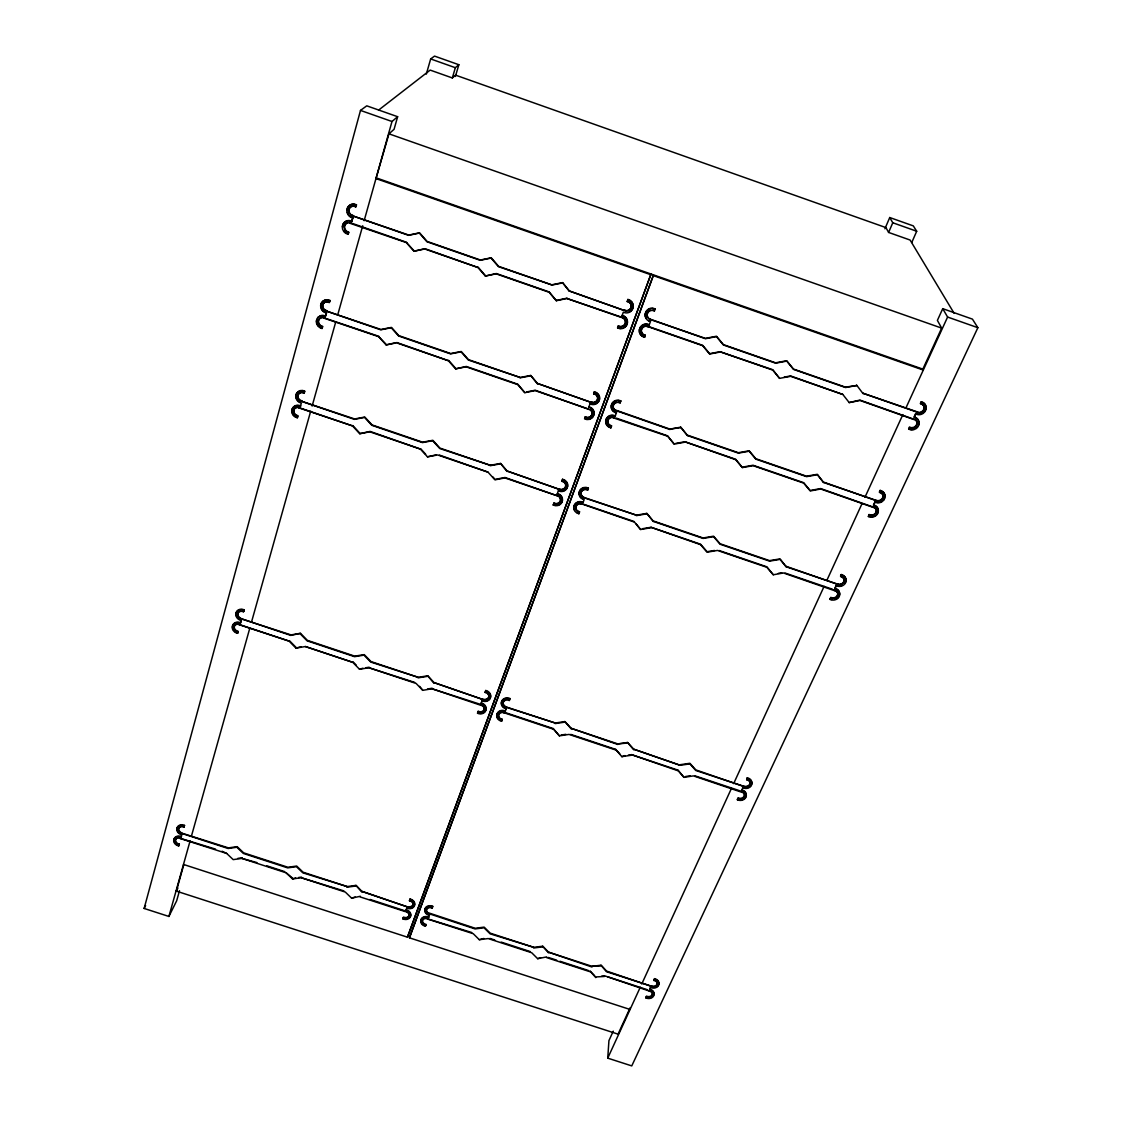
<?xml version="1.0" encoding="UTF-8"?>
<svg xmlns="http://www.w3.org/2000/svg" width="1122" height="1122" viewBox="0 0 1122 1122"><rect width="100%" height="100%" fill="white"/><g stroke="black" fill="none" stroke-linecap="round" stroke-linejoin="round"><path stroke-width="1.5" d="M875.805 500.524L878.302 500.678A4.811 4.334 -15.4 0 0 879.396 492.011L880.139 490.384L879.536 492.46A4.825 4.334 -15.4 0 1 878.442 501.141L823.59 482.502L817.391 474.746L806.564 476.64L755.849 459.15L749.201 451.212L738.43 453.134L687.491 435.574L680.703 427.173L669.988 429.123L614.632 409.74A4.74 4.516 4.7 0 1 616.188 402.181M743.816 798.864A5.975 5.049 0.7 0 0 746.158 793.815L745.597 792.455A5.975 5.049 0.7 0 0 741.712 789.86L741.74 790.477A5.975 5.049 0.7 0 1 745.639 793.072L746.2 794.418A5.975 5.049 0.7 0 1 743.844 799.481A5.975 5.049 0.7 0 1 737.434 799.79L738.052 798.471A4.306 3.632 0.7 0 0 743.325 792.791L693.396 775.891L683.971 777.364L677.828 770.085L631.504 754.643L628.292 755.12M872.832 506.962L875.09 507.621A4.783 4.306 -14.3 0 1 869.003 514.493L868.4 516.555L869.129 514.956A4.797 4.306 -14.3 0 0 875.216 508.084L820.729 489.01L810.238 490.959L803.717 483.119L753.1 465.686L742.371 467.579L735.709 459.697L684.869 441.759L675.725 443.414M746.214 787.826A6.003 5.091 0.2 0 0 747.883 787.532L749.384 786.873A6.003 5.091 0.2 0 0 751.74 781.768A6.003 5.091 0.2 0 0 747.28 777.798L746.705 779.748A4.32 3.661 0.3 0 1 746.004 787.013L695.78 770.491L689.904 763.886L680.184 765.288L633.79 749.216L627.535 742.469L617.843 743.9L571.266 728.36L564.885 721.558L555.25 723.017L505.391 706.986M683.971 777.364L677.828 770.085M687.491 435.574L680.703 427.173M684.869 442.18L674.196 444.102L667.408 435.743L616.259 418.113M428.87 907.151A4.025 3.268 13.5 0 0 427.889 912.635L475.237 928.273L484.129 927.123L490.188 933.153L533.749 947.333L542.683 946.211L548.644 952.199L592.037 966.323L601.013 965.215L606.553 971.75L653.523 986.855A4.011 3.198 5.4 0 0 657.324 983.966A4.011 3.198 5.4 0 0 653.986 980.502L654.547 978.65A5.568 4.446 5.4 0 1 658.782 982.185A5.568 4.446 5.4 0 1 656.735 986.617L655.36 987.192M653.986 980.502L654.547 978.65M651.293 986.336L653.551 986.168A4.011 3.198 5.4 0 0 657.24 982.353M680.689 427.58L669.988 429.123M652.527 986.743L606.609 971.077L601.013 965.215M652.261 987.29A5.568 4.446 5.4 0 1 650.774 986.813L649.68 989.828A5.554 4.418 5.6 0 1 653.355 992.157L653.902 993.349A5.554 4.418 5.6 0 1 651.868 997.739A5.554 4.418 5.6 0 1 645.921 997.935L646.454 996.785A3.997 3.184 5.6 0 0 651.672 996.126A3.997 3.184 5.6 0 0 651.195 991.876L649.133 990.992L650.269 990.628M650.381 991.399L649.161 990.305M649.68 989.828L650.774 986.813M674.196 444.102L667.408 435.743M645.921 997.935L646.482 996.098A3.997 3.184 5.6 0 0 651.7 995.438A3.997 3.184 5.6 0 0 651.223 991.189M836.998 583.721L839.565 584.31A4.656 4.137 -9.4 0 0 840.546 576.063L841.248 574.52L840.659 576.554A4.67 4.151 -9.4 0 1 839.677 584.8L786.185 566.806L780.071 559.387L769.566 561.126L720.114 544.24L713.564 536.667L703.115 538.434L653.439 521.464L646.791 513.371L636.398 515.18L583.3 497.523M837.98 585.796A6.48 5.75 -9.4 0 1 836.297 585.235L834.894 588.293A6.437 5.708 -8.6 0 1 838.99 591.182L839.663 593.215A6.452 5.722 -8.6 0 1 836.984 598.98A6.452 5.722 -8.6 0 1 830.07 599.428L830.771 597.914A4.642 4.109 -8.6 0 0 836.619 591.406L783.465 572.977L773.282 574.773L766.873 567.297L717.505 550.439L707.084 552.192L700.535 544.661L650.97 527.27L642.345 528.743M680.184 765.288L633.79 749.216M653.439 521.464L646.791 513.371M677.814 770.688L631.504 754.643M630.073 1009.477L409.446 937.824L653.439 274.862L653.369 275.633L923.294 370.064L922.845 369.124L941.653 328.101L937.389 320.401L942.732 308.662L972.437 319.125L977.865 327.694L631.756 1065.9L607.745 1058.144L608.937 1040.613L613.243 1031.16M633.748 749.805L627.535 742.469M650.942 527.733L640.592 529.514L636.174 523.988M646.006 317.989L645.318 316.236A6.788 6.62 -7.9 0 1 655.094 308.859L655.066 309.195A6.788 6.62 -7.9 0 0 645.29 316.572L645.963 318.325A6.788 6.62 -7.9 0 0 650.451 321.565L649.147 325.085A6.76 6.564 -4.4 0 0 643.565 324.805L641.896 325.731A6.76 6.564 -4.4 0 0 644.589 337.329L645.262 335.24A4.853 4.726 -4.4 0 1 645.795 325.871M631.476 755.232L621.812 756.649L625.08 755.597M649.596 319.279L705.429 338.367L716.467 336.249L723.381 344.622L775.611 362.813L786.704 360.737L793.464 369.04L845.455 387.146L856.745 385.477L845.567 387.539L793.549 369.418L786.774 361.102L775.667 363.191L723.395 344.973L716.481 336.6L705.443 338.718L648.6 318.606A4.895 4.769 -7.9 0 1 654.407 310.962L654.435 310.64A4.881 4.769 -7.9 0 0 653.116 310.121M649.133 990.992L604.548 975.775L601.644 976.168M579.261 494.592A6.409 5.961 8.8 0 1 588.363 488.042L587.704 490.076A4.614 4.292 8.8 0 0 582.346 496.906L636.398 515.18M627.493 743.044L617.843 743.9M604.492 976.463L595.852 976.939M640.592 529.514L633.944 521.45L584.071 504.423M621.812 756.649L615.599 749.342L570.747 734.391M651.111 319.798L648.628 318.269A4.881 4.769 -7.9 0 1 650.297 310.289M784.25 377.104L790.575 375.94L842.566 394.383L790.645 376.319L779.58 378.366L772.806 370.106L720.633 351.943L709.623 354.033L702.709 345.702L646.987 326.306M649.147 325.085L649.175 324.735A6.746 6.564 -4.4 0 0 643.593 324.468L641.938 325.394A6.746 6.564 -4.4 0 0 644.617 336.979L644.589 337.329M600.957 965.902L592.037 966.323M595.796 977.613L589.976 971.021L594.674 975.747M645.262 335.24L645.234 335.59A4.867 4.726 -4.4 0 1 645.767 326.207L648.488 326.839M407.454 937.179L651.012 274.02L407.454 937.179L183.489 864.445M669.974 429.53L614.59 410.133A4.74 4.53 4.7 0 1 620.157 402.91L620.214 402.518A4.74 4.516 4.7 0 0 618.923 402.027M613.215 410.876A6.592 6.283 4.7 0 1 612.093 409.46L611.406 407.791A6.592 6.283 4.7 0 1 620.831 400.849L620.789 401.241A6.592 6.283 4.7 0 0 611.35 408.184L612.037 409.853A6.592 6.283 4.7 0 0 616.427 412.952L616.469 412.559A6.592 6.283 4.7 0 1 614.716 411.928M591.967 967.01L548.644 952.199M428.057 914.248A5.596 4.53 13.5 0 0 429.558 914.739L428.506 917.796A5.568 4.502 13.5 0 0 423.934 917.445L422.615 918.034A5.568 4.502 13.5 0 0 420.932 922.579A5.568 4.502 13.5 0 0 425.378 926.183L425.827 924.977A4.011 3.24 13.5 0 1 422.279 921.457A4.011 3.24 13.5 0 1 425.799 918.483L473.232 933.7L479.304 939.703L488.182 938.567L531.688 952.732L537.662 958.693L546.666 956.912M617.044 411.283L615.571 410.778M614.561 417.945L611.967 416.935A4.726 4.488 5.7 0 0 611.532 425.841L611.476 426.234A4.726 4.488 5.7 0 1 611.911 417.342L667.394 436.149M611.532 425.841L610.859 427.889A6.564 6.227 5.7 0 1 608.138 416.865L609.751 415.996A6.564 6.227 5.7 0 1 615.179 416.276L615.235 415.883A6.564 6.227 5.7 0 0 609.807 415.603L608.194 416.458A6.564 6.227 5.7 0 0 607.675 425.813M548.56 952.859L542.683 946.211M613.089 417.44L614.618 417.552M617.801 744.475L571.266 728.36M537.662 958.693L540.72 957.655M610.859 427.889L610.915 427.482A6.564 6.227 5.7 0 1 609.162 426.879M627.226 301.538L627.268 301.215A4.881 4.783 -1.1 0 1 626.777 310.696L624.056 310.065L626.735 311.032A4.881 4.783 -1.1 0 0 627.226 301.538L627.913 299.434A6.774 6.648 -1.1 0 1 630.662 311.173L628.993 312.098M627.913 299.434L627.871 299.756A6.788 6.648 -1.1 0 1 630.62 311.509L628.951 312.435A6.788 6.648 -1.1 0 1 623.355 312.168L622.079 315.703A6.746 6.592 2 0 1 626.581 318.943M625.515 310.934L569.457 291.033L562.557 282.632L551.645 284.834L498.617 266.349L491.24 257.78L480.398 260.009L427.103 241.44L419.572 232.801L408.801 235.073L351.621 215.508M426.753 913.434A5.596 4.53 13.5 0 1 425.743 912.368L425.098 911.134A5.596 4.53 13.5 0 1 426.795 906.548A5.596 4.53 13.5 0 1 432.699 906.296L432.096 908.147A4.025 3.268 13.5 0 0 426.949 908.862A4.025 3.268 13.5 0 0 427.734 913.28L475.097 928.932L484.003 927.782L490.076 933.813L533.749 947.333M622.948 317.989L621.49 317.119L623.958 318.662A4.853 4.74 2 0 1 618.236 326.25L618.292 325.899A4.853 4.74 2 0 0 624 318.325M571.182 728.921L564.885 721.558M615.543 749.931L569.008 734.419L559.401 735.85L553.104 728.515L506.415 712.947M622.121 315.366A6.746 6.578 2 0 1 626.623 318.606L627.268 320.682A6.746 6.592 2 0 1 617.605 328.003L617.661 327.652M504.746 707.716A6.003 5.217 12.3 0 1 502.291 705.598L501.632 704.195A6.003 5.217 12.3 0 1 503.596 698.908A6.003 5.217 12.3 0 1 509.963 698.543L509.332 700.479A4.32 3.759 12.3 0 0 504.479 706.425L555.25 723.017M559.401 735.85L553.104 728.515M588.363 488.042L588.293 488.477A6.423 5.961 8.8 0 0 579.19 495.04L579.864 496.625A6.423 5.961 8.8 0 0 584.155 499.585L582.977 502.754A6.395 5.919 9.2 0 0 577.69 502.446L576.133 503.273A6.395 5.919 9.2 0 0 578.868 513.764L579.527 511.744A4.6 4.25 9.2 0 1 579.878 503.287L633.902 521.912M587.704 490.076L587.774 489.627A4.614 4.292 8.8 0 0 582.416 496.457L584.744 498.014M582.977 502.754L583.047 502.305A6.381 5.905 9.2 0 0 577.774 501.997L576.217 502.81A6.381 5.905 9.2 0 0 573.833 507.13M578.868 513.764L578.952 513.315A6.381 5.905 9.2 0 1 577.241 512.712M579.527 511.744L579.457 512.193A4.6 4.264 9.2 0 1 579.808 503.736L582.388 504.325M580.944 503.834L582.458 503.876M592.093 402.728L537.494 383.458L530.72 375.449L520.145 377.483L468.491 359.657L461.254 351.481L450.735 353.542L398.829 335.646L391.452 327.4L380.989 329.489L325.282 310.696M593.678 393.808L593.748 393.429A4.74 4.53 8.8 0 1 593.356 402.433L590.691 401.83L593.286 402.826A4.754 4.53 8.8 0 0 593.678 393.808L594.351 391.746A6.592 6.297 8.8 0 1 597.128 402.91L595.516 403.78A6.592 6.297 8.8 0 1 593.706 404.186M594.351 391.746L594.295 392.125A6.592 6.297 8.8 0 1 597.058 403.303L595.445 404.172A6.592 6.297 8.8 0 1 590.018 403.892L590.088 403.499A6.592 6.297 8.8 0 0 591.855 404.088M589.667 409.404L590.719 409.656A4.726 4.488 9.4 0 1 585.235 416.823L584.562 418.885A6.564 6.241 9.4 0 0 593.875 411.984L593.201 410.329A6.564 6.241 9.4 0 0 588.798 407.23L588.868 406.837A6.564 6.241 9.4 0 1 593.272 409.937L593.945 411.592A6.564 6.241 9.4 0 1 590.046 418.772M585.235 416.823L585.165 417.23A4.726 4.488 9.4 0 0 590.649 410.049L535.18 390.218L526.653 391.957M479.304 939.703L483.877 938.483M560.425 489.739L507.214 471.072L500.552 463.428L490.286 465.293L439.922 448.099L432.826 440.287L422.615 442.18L372.027 424.901L364.79 417.033L354.636 418.969L300.331 400.891M563.777 490.693L565.334 489.879A6.423 5.975 11.5 0 0 562.543 479.248L562.459 479.683A6.423 5.975 11.5 0 1 565.25 490.314L563.693 491.141A6.423 5.975 11.5 0 1 558.405 490.833M558.111 496.092L505.012 477.481L495.083 479.417L492.754 476.85M564.38 481.955A4.614 4.306 11.5 0 1 561.659 489.402L558.98 489.248L561.575 489.851A4.628 4.306 11.5 0 0 561.884 481.282L561.968 480.847A4.614 4.306 11.5 0 1 563.258 481.24M555.039 505.18A6.395 5.919 11.7 0 1 553.328 504.62L553.23 505.068A6.395 5.933 11.7 0 0 562.234 498.561L561.547 496.976A6.395 5.933 11.7 0 0 557.255 494.017L557.339 493.568A6.395 5.919 11.7 0 1 561.645 496.541L562.318 498.112A6.395 5.919 11.7 0 1 556.835 505.293M558.055 495.545L559.163 496.261A4.6 4.264 11.7 0 1 553.903 503.049L553.805 503.498A4.6 4.264 11.7 0 0 559.079 496.695L556.764 495.153M506.737 707.435L504.605 705.864A4.32 3.759 12.3 0 1 503.876 700.829M509.332 700.479L509.444 699.932A4.32 3.759 12.3 0 0 508.266 699.497M509.963 698.543L509.851 699.09A6.003 5.217 12.3 0 0 503.469 699.469A6.003 5.217 12.3 0 0 501.506 704.756L502.165 706.145A6.003 5.217 12.3 0 0 506.218 708.823M553.02 729.076L503.329 712.512M499.262 713.297A4.306 3.731 12.4 0 0 502.235 719.3L501.604 721.236A5.975 5.175 12.4 0 1 496.892 717.182A5.975 5.175 12.4 0 1 498.841 711.951L500.272 711.25A5.975 5.175 12.4 0 1 505.195 711.586L505.321 711.025A5.975 5.175 12.4 0 0 500.398 710.689L498.967 711.39A5.975 5.175 12.4 0 0 498.743 719.216M501.604 721.236L501.73 720.661A5.975 5.175 12.4 0 1 500.132 720.128M502.235 719.3L502.109 719.861A4.306 3.731 12.4 0 1 502.263 712.414L504.676 712.961M483.933 699.862L434.074 682.611L427.734 675.809L418.211 677.323L370.989 661.559L364.243 654.617L354.762 656.146L307.344 640.339L300.472 633.327L291.047 634.898L240.122 618.503M428.057 918.988L471.759 932.522M428.506 917.796L428.66 917.151A5.568 4.502 13.5 0 0 424.102 916.786L422.784 917.389A5.568 4.502 13.5 0 0 421.101 921.933M486.457 692.246A4.32 3.759 13.6 0 0 485.251 691.881L485.111 692.428A4.32 3.759 13.6 0 1 484.999 699.96L482.586 699.413L485.139 699.413A4.32 3.759 13.6 0 0 487.509 692.891M429.852 914.192L428.59 913.771M432.096 908.147L432.699 906.296M487.425 700.423L488.561 699.876A6.003 5.231 13.6 0 0 490.496 694.574A6.003 5.231 13.6 0 0 485.756 690.493L485.63 691.04A6.003 5.231 13.6 0 1 490.37 695.121A6.003 5.231 13.6 0 1 488.435 700.423L487.004 701.124A6.003 5.231 13.6 0 1 482.081 700.801M477.551 713.255L477.692 712.694A5.975 5.189 13.7 0 0 484.017 712.33A5.975 5.189 13.7 0 0 485.924 707.084L485.265 705.682A5.975 5.189 13.7 0 0 481.198 703.017L481.072 703.578A5.989 5.189 13.7 0 1 485.139 706.243L485.798 707.631A5.989 5.189 13.7 0 1 483.877 712.891A5.989 5.189 13.7 0 1 477.551 713.255L478.182 711.32A4.306 3.731 13.7 0 0 482.951 705.401M478.182 711.32L478.042 711.881A4.306 3.731 13.7 0 0 482.811 705.962L431.984 688.768L422.756 690.339L416.122 683.466L368.956 667.744L359.503 669.259L352.757 662.331L305.38 646.538L295.984 648.095L289.111 641.111L237.457 624.155A4.39 3.759 26.7 0 0 237.92 631.868L237.527 633.299A6.101 5.217 26.7 0 1 232.535 629.133A6.101 5.217 26.7 0 1 234.035 623.692L235.396 622.962A6.101 5.217 26.7 0 1 240.304 623.285L241.398 619.905A6.115 5.259 27 0 1 237.163 617.17L236.391 615.726M425.378 926.183L425.981 924.332A4.011 3.24 13.5 0 1 422.615 921.765A4.011 3.24 13.5 0 1 423.864 918.399M480.567 704.967L481.899 704.77M408.941 918.006A5.582 4.502 14.3 0 0 410.596 913.448L409.951 912.214A5.582 4.502 14.3 0 0 406.136 909.83L405.954 910.475A5.582 4.502 14.3 0 1 409.782 912.859L410.428 914.093A5.582 4.502 14.3 0 1 408.759 918.652A5.582 4.502 14.3 0 1 402.896 918.89L403.331 917.698A4.011 3.24 14.3 0 0 408.45 916.983A4.011 3.24 14.3 0 0 407.637 912.593L405.687 911.036L370.05 899.437M405.954 910.475L407.005 907.432M409.642 900.167L409.474 900.812A4.025 3.268 14.3 0 1 413.05 904.374A4.025 3.268 14.3 0 1 409.53 907.375L407.272 906.857L409.698 906.73A4.025 3.268 14.3 0 0 413.219 903.729A4.025 3.268 14.3 0 0 409.642 900.167L410.091 898.96A5.596 4.544 14.3 0 1 413.92 906.281M406.781 912.102L407.805 911.948M409.474 900.812L410.091 898.96M408.534 907.277L361.999 891.401L355.983 885.37L347.189 886.576L303.08 872.201L296.685 866.044L287.933 867.264L243.656 852.846L237.163 846.647L228.439 847.881L179.983 832.58A4.095 3.296 22.8 0 1 178.847 828.022A4.095 3.296 22.8 0 1 183.882 827.251L184.19 826.648A4.095 3.296 22.8 0 0 183.068 826.241M179.506 890.7L176.673 900.784L168.903 916.45L144.135 908.455L360.499 110.419L366.754 105.833L397.637 116.702L394.074 129.311L388.955 133.827L375.968 178.58L650.942 274.778M402.896 918.89L403.513 917.053A4.011 3.24 14.3 0 0 408.268 916.688A4.011 3.24 14.3 0 0 408.59 912.719M240.304 623.285L241.398 619.905M300.472 633.327L290.78 635.417L239.182 617.942A4.404 3.787 27 0 1 243.488 611.756L244.189 609.807A6.115 5.259 27 0 0 236.083 614.183M292.267 412.728A6.55 5.933 35.2 0 1 293.978 406.515L295.451 405.659A6.55 5.933 35.2 0 1 300.696 405.94L300.43 406.332A6.55 5.933 35.2 0 0 295.17 406.052L293.684 406.907A6.55 5.933 35.2 0 0 297.246 417.777L297.709 416.15A4.712 4.264 35.2 0 1 297.358 407.37L352.476 425.883L359.713 433.723L369.839 431.816L420.385 449.066L427.482 456.836L437.664 454.957L487.972 472.124L494.942 479.851L504.886 477.916L556.68 495.601M300.43 406.332L301.341 403.036A6.592 5.989 36.1 0 1 296.839 399.979L296.04 398.352A6.592 5.989 36.1 0 1 304.539 391.48L304.357 392.77A4.74 4.306 36.1 0 0 299.602 399.881L302.07 401.017L299.322 400.259A4.74 4.306 36.1 0 1 304.076 393.135L304.357 392.77M304.076 393.135L304.539 391.48M319.938 316.152A6.76 6.227 41.6 0 1 325.338 316.418L326.572 312.617L325.604 316.081A6.76 6.227 41.6 0 0 320.205 315.829L318.41 317.063A6.76 6.227 41.6 0 0 322 328.494L322.477 326.768A4.867 4.488 41.6 0 1 322.182 317.526L378.731 336.712L386.122 344.917L396.557 342.855L448.393 360.709L455.63 368.858L466.121 366.824L517.733 384.608L524.83 392.686L535.068 390.596L588.194 408.899M329.195 302.505L329.952 300.444L329.461 302.197A4.895 4.516 43 0 0 324.524 309.714L327.049 310.892L324.258 310.037A4.895 4.516 42.9 0 1 329.195 302.505L329.461 302.197M349.461 215.817A7.041 6.578 52.8 0 0 352.911 217.612L351.635 221.539A6.998 6.522 50.9 0 0 346.081 221.286L344.496 222.254A6.998 6.522 50.9 0 0 348.101 234.288L348.605 232.464A5.035 4.698 50.9 0 1 348.381 222.731L406.445 242.618L413.976 251.216L424.733 248.972L477.958 267.499L485.335 276.04L496.148 273.838L549.121 292.267L556.358 300.738L566.919 298.48L621.434 317.456M351.635 221.539L352.911 217.612M355.716 206.841L356.473 204.751L355.969 206.588A5.063 4.726 52.8 0 0 350.821 214.554L353.416 215.775L350.569 214.807A5.077 4.726 52.8 0 1 355.716 206.841L355.969 206.588M175.06 842.903A5.666 4.53 22.6 0 1 175.621 836.928L176.869 836.311A5.666 4.53 22.6 0 1 181.427 836.647L181.105 837.25A5.666 4.544 22.6 0 0 176.561 836.914L175.298 837.531A5.666 4.544 22.6 0 0 174.008 842.243A5.666 4.544 22.6 0 0 178.693 845.946L179.366 844.095A4.081 3.268 22.6 0 1 175.649 840.967A4.081 3.268 22.6 0 1 177.711 837.531M181.105 837.25L181.806 834.754A5.694 4.572 22.8 0 1 177.823 832.314L177.094 831.037A5.694 4.572 22.8 0 1 178.398 826.283A5.694 4.572 22.8 0 1 184.232 825.988L184.541 825.399A5.68 4.572 22.8 0 0 178.721 825.68A5.68 4.572 22.8 0 0 177.402 830.434L177.991 831.444M183.882 827.251L184.541 825.399M237.527 633.299L238.215 631.363A4.39 3.759 26.7 0 1 235.55 624.379M243.488 611.756L244.189 609.807M297.246 417.777L297.975 415.757A4.712 4.264 35.2 0 1 297.639 406.977L299.967 407.973M322 328.494L322.743 326.432A4.867 4.474 41.6 0 1 322.449 317.203L325.128 317.821M347.287 222.759A5.035 4.698 51 0 0 348.858 232.198L348.101 234.288M168.903 916.45L190.109 840.855M191.525 835.806L249.701 628.53M251.594 621.784L310.696 411.143M312.126 406.08L335.773 321.818M337.652 315.086L362.715 225.774M364.145 220.711L391.985 121.499L397.637 116.702M630.157 1007.738L618.054 1034.147L176.35 891.12L183.812 864.571M624.014 310.387L569.457 291.033M566.919 298.48L622.99 317.652M426.318 74.108L430.666 58.947L434.537 56.1L458.856 64.725L455.378 76.492M378.605 110.096L430.175 70.097L452.334 77.951L455.35 67.699L458.856 64.725M590.635 402.195L537.494 383.458M558.994 489.234L507.214 471.072M569.373 291.341L562.557 282.632M556.358 300.738L549.219 291.958L496.303 273.53L485.335 276.04M431.984 688.768L482.039 704.854M482.586 699.385L434.074 682.611M524.83 392.686L517.859 384.229L466.289 366.459L455.63 368.858M537.396 383.836L530.72 375.449M507.088 471.506L500.552 463.428M179.366 844.095L179.043 844.698A4.081 3.268 22.6 0 1 175.242 841.065A4.081 3.268 22.6 0 1 178.496 837.966L226.7 853.449L233.194 859.62L241.889 858.4L286.124 872.804L292.519 878.933L301.257 877.727L345.324 892.074L351.607 898.161L360.33 896.268M407.272 906.842L361.999 891.401M422.756 690.339L419.628 686.355M433.905 683.158L427.734 675.809M351.607 898.161L355.225 897.025M361.803 892.032L355.983 885.37M353.164 216.041L408.59 235.34L419.376 233.067L426.907 241.735L480.23 260.304L491.085 258.074L498.477 266.657L551.645 284.834M326.783 311.215L380.765 329.826L391.227 327.736L398.619 335.983L450.553 353.893L461.086 351.831L468.323 360.022L520.145 377.483M487.972 472.124L439.473 455.097M301.79 401.396L354.398 419.362L364.566 417.426L371.803 425.308L422.433 442.601L432.643 440.694L439.754 448.505L490.286 465.293M300.219 633.846L307.091 640.844L354.538 656.679L364.019 655.136L370.779 662.092L418.211 677.323M181.007 833.169L228.159 848.498L236.868 847.25L243.376 853.449L287.681 867.881L296.446 866.661L302.842 872.832L347.189 886.576M481.072 703.578L482.208 700.24M485.111 692.428L485.756 690.493M553.23 505.068L553.903 503.049M557.255 494.017L558.49 490.398M561.884 481.282L562.543 479.248M588.798 407.23L590.088 403.499M617.605 328.003L618.292 325.899M409.446 937.824L653.369 275.633M505.195 711.586L506.345 708.263M615.179 416.276L616.469 412.559M620.157 402.91L620.831 400.849M654.407 310.962L655.094 308.859M301.257 877.727L343.893 890.91M292.519 878.933L295.675 877.895M286.124 872.804L292.772 878.302M368.956 667.744L414.677 682.372M359.503 669.259L362.869 668.221M352.757 662.331L305.38 646.538M884.907 228.79L889.732 217.528L913.308 225.887L916.702 231.244L911.779 242.478M954.135 313.319L910.096 240.038L888.61 232.436L892.775 222.759L889.732 217.528M427.482 456.836L436.149 454.859M241.889 858.4L256.91 862.58M607.745 1058.144L640.283 987.206M641.742 984.036L731.46 788.387M733.648 783.619L824.095 586.385M827.012 580.018L862.019 503.666M864.936 497.312L902.873 414.593M905.791 408.24L947.599 317.049L942.732 308.662M420.385 449.066L370.078 431.409L359.713 433.723M737.434 799.79L738.01 797.854A4.306 3.632 0.7 0 0 744.04 793.03M830.07 599.428L830.673 597.409A4.642 4.109 -8.6 0 0 836.521 590.887L834.291 590.326M877.769 508.364A6.662 5.989 -14.3 0 0 873.575 505.349L874.922 501.688M917.417 414.186A6.942 6.297 -22.8 0 1 915.65 413.597L914.079 416.977A6.9 6.255 -21.4 0 1 918.357 420.119L919.086 422.209A6.9 6.255 -21.4 0 1 908.778 429.207L909.395 427.103A4.965 4.502 -21.4 0 0 915.734 419.838L914.626 419.081M921.33 402.069L920.545 403.78A5.007 4.53 -22.7 0 1 919.311 412.924L862.916 393.233L919.128 412.517A4.993 4.53 -22.8 0 0 920.363 403.373L921.33 402.069A6.942 6.297 -22.7 0 1 923.182 413.401L921.428 414.284A6.942 6.297 -22.7 0 1 915.818 413.99L915.65 413.597M741.74 790.477L742.946 787.195A6.003 5.091 0.2 0 0 744.531 787.714M746.705 779.748L747.28 777.798M839.102 591.687A6.452 5.722 -8.6 0 0 834.992 588.798L836.297 585.235M873.575 505.349L875.062 502.137A6.69 6.031 -15.4 0 0 880.518 502.446L882.201 501.618A6.69 6.031 -15.4 0 0 880.279 490.833M908.778 429.207L909.563 427.524A4.965 4.502 -21.4 0 0 915.917 420.245L860.027 400.484L849.2 402.588L842.454 393.99M918.525 420.54A6.9 6.255 -21.4 0 0 914.248 417.384L915.818 413.99M226.7 853.449L222.072 851.233M448.393 360.709L396.767 342.505M176.35 891.12L177.893 888.035M295.984 648.095L300.934 646.805M289.111 641.111L238.523 624.253M178.693 845.946L179.015 845.329A5.666 4.53 22.6 0 1 176.14 843.996M144.135 908.455L145.622 905.636M180.768 838.499L179.969 837.489M179.492 838.078L215.508 849.102M182.143 833.506L180.291 831.977A4.095 3.296 22.8 0 1 180.81 826.297M477.958 267.499L424.929 248.691L413.976 251.216M241.496 618.965L239.477 617.437A4.404 3.787 27 0 1 240.15 610.901M352.476 425.883L298.508 407.468M386.122 344.917L395.281 342.799M378.731 336.712L386.347 344.566M406.445 242.618L414.186 250.935M323.36 317.624L378.97 336.362M351.13 223.362L350.05 222.577M452.334 77.951L455.532 75.132L885.931 227.598L888.61 232.436M921.611 413.695L921.26 413.878A6.942 6.297 -22.8 0 1 919.339 414.298M880.377 501.997L882.06 501.155M841.935 585.404L841.598 585.558A6.48 5.75 -9.4 0 1 839.803 585.908M411.578 907.782L412.896 907.179M556.456 300.416L567.017 298.172M551.547 285.142L562.459 282.94M913.462 419.081L859.887 400.077L849.2 402.588M520.019 377.848L530.608 375.828M647.015 325.969L702.695 345.352L709.609 353.682L719.048 351.887M743.858 466.878L753.058 465.251L803.633 482.684L810.154 490.51L820.631 488.561L874.276 507.453M490.146 465.728L500.426 463.849M687.491 435.168L738.388 452.713L749.159 450.792L755.807 458.716L806.48 476.191L817.293 474.311L823.59 482.502M778.303 573.384L781.697 572.781M636.356 515.643L646.749 513.834M653.453 521.001L703.101 537.957L713.55 536.19L720.086 543.763L769.51 560.635L780 558.896L786.185 566.806M427.552 689.006L432.152 688.221M650.97 527.27L700.535 544.184L707.07 551.715L714.504 550.467M366.024 667.716L369.166 667.211M418.029 677.856L427.566 676.342M685.542 776.522L690.254 775.779M555.166 723.592L564.801 722.133M561.084 735.036L565.881 734.321M680.184 764.699L689.904 763.283L695.766 769.888L744.924 786.901M237.822 858.386L242.17 857.783M298.592 877.502L301.495 877.095M346.979 887.207L355.772 886.001M533.651 948.006L542.599 946.87M239 623.762L237.766 623.65A4.39 3.759 26.7 0 0 236.574 623.86M266.727 865.777L284.736 871.64M489.921 938.441L494.746 940.012M501.183 942.101L530.173 951.54M548.335 957.459L556.666 960.166M559.99 961.259L588.307 970.474M607.843 976.855L647.506 989.772M360.134 896.913L405.519 911.681M546.582 957.585L589.92 971.694M407.889 935.552L409.867 936.197M503.455 711.951L504.802 712.4M695.037 775.849L741.095 791.206M719.118 550.523L766.817 566.806L773.282 574.773M785.035 573.033L832.552 589.26M834.179 589.807L835.694 590.803M786.115 566.315L838.527 584.702M823.492 482.067L877.25 501.029M684.869 441.759L735.681 459.263L742.371 467.579M349.854 222.563L406.655 242.324M779.58 378.366L772.749 369.727L720.633 351.943M376.557 177.991L922.845 369.124M360.499 110.419L391.985 121.499M947.599 317.049L977.865 327.694M388.955 133.827L941.653 328.101M430.666 58.947L455.35 67.699M892.775 222.759L916.702 231.244M742.273 791.557L743.283 792.174M289.378 640.606L296.236 647.576M352.981 661.812L356.347 665.262M615.599 749.342L619.765 753.83M352.715 425.49L359.952 433.316M420.568 448.646L425.645 454.2M448.576 360.358L455.798 368.493M478.112 267.204L485.489 275.731M856.619 385.098L863.042 393.626M297.12 399.6L296.32 397.973A6.578 5.975 36.1 0 1 304.819 391.115M321.804 309.083L321.972 309.434A6.788 6.269 43 0 0 324.791 311.986M347.385 212.465L348.199 214.274M918.091 412.812L916.604 412.279M579.793 495.854L579.934 496.176A6.409 5.961 8.8 0 0 582.514 498.547M743.591 786.466L745.962 786.41A4.32 3.661 0.2 0 0 746.663 779.145M425.547 925.524A5.568 4.502 13.5 0 1 421.732 923.154M654.014 979.829A4.011 3.198 5.4 0 1 656.075 980.712M654.533 979.338A5.582 4.446 5.4 0 1 658.768 982.872A5.582 4.446 5.4 0 1 656.707 987.304L655.332 987.879A5.582 4.446 5.4 0 1 650.746 987.5M651.882 997.051A5.554 4.418 5.6 0 1 650.522 997.612M647.422 997.724A5.554 4.418 5.6 0 1 645.949 997.248M649.694 989.141A5.554 4.418 5.6 0 1 653.369 991.469L653.93 992.661A5.554 4.418 5.6 0 1 653.719 995.13M431.157 907.109A4.025 3.268 13.5 0 1 432.25 907.502M429.403 915.384A5.596 4.53 13.5 0 1 425.575 913.013L424.929 911.779A5.596 4.53 13.5 0 1 426.641 907.179A5.596 4.53 13.5 0 1 432.545 906.941M409.909 899.592A5.596 4.544 14.3 0 1 414.397 903.224A5.596 4.544 14.3 0 1 412.728 907.824L411.409 908.427A5.596 4.544 14.3 0 1 406.837 908.063M407.623 918.595A5.582 4.502 14.3 0 1 403.078 918.245M180.6 833.646A5.68 4.572 22.8 0 1 178.146 831.711M500.103 712.54A4.306 3.731 12.4 0 1 502.39 711.853M747.322 778.402A6.003 5.091 0.3 0 1 751.782 782.371A6.003 5.091 0.3 0 1 749.426 787.476L747.925 788.149A6.003 5.091 0.3 0 1 742.974 787.798M742.315 799.523A5.975 5.049 0.7 0 1 737.392 799.187M504.732 700.072A4.32 3.759 12.3 0 1 505.812 699.567M237.822 632.78A6.087 5.217 26.7 0 1 234.75 631.293M233.6 630.073A6.087 5.217 26.7 0 1 234.344 623.187L235.704 622.458A6.087 5.217 26.7 0 1 240.599 622.78M487.13 700.577A6.003 5.231 13.6 0 1 483.82 700.773M242.59 610.817A4.404 3.787 27 0 1 243.797 611.252M241.09 620.41A6.129 5.259 27 0 1 236.854 617.661L236.097 616.216A6.129 5.259 27 0 1 237.598 610.733A6.129 5.259 27 0 1 243.895 610.312M574.674 510.37A6.381 5.905 9.2 0 1 574.001 508.799M841.248 574.52A6.48 5.75 -9.4 0 1 844.571 583.622M841.36 575.025A6.48 5.764 -9.4 0 1 846.044 579.457A6.48 5.764 -9.4 0 1 843.337 585.277L841.71 586.063A6.48 5.764 -9.4 0 1 836.409 585.74M839.551 592.697A6.437 5.708 -8.6 0 1 835.245 599.246M831.654 599.471A6.437 5.708 -8.6 0 1 829.971 598.924M297.526 417.384A6.55 5.933 35.2 0 1 293.052 414.355M562.024 491.071A6.423 5.975 11.5 0 1 560.215 490.973M299.869 402.041A6.578 5.975 36.1 0 1 298.34 401.003M322.266 328.157A6.76 6.227 41.6 0 1 320.485 327.526M318.914 326.446A6.76 6.227 41.6 0 1 316.797 319.672M317.512 318.045A6.76 6.227 41.6 0 1 318.69 316.727M588.237 419.179A6.564 6.241 9.4 0 1 586.399 419.067M321.158 307.723A6.788 6.269 43 0 1 329.952 300.444M326.306 312.954A6.802 6.283 42.9 0 1 321.705 309.756L320.892 308.045A6.802 6.283 42.9 0 1 329.686 300.766M880.139 490.384A6.69 6.031 -15.4 0 1 884.935 496.751M884.445 498.434A6.69 6.031 -15.4 0 1 883.463 499.935M878.526 502.375A6.69 6.031 -15.4 0 1 876.661 502.263M878.189 509.5A6.648 5.975 -14.3 0 1 876.745 514.367M875.37 515.573A6.648 5.975 -14.3 0 1 873.687 516.4M871.85 516.779A6.648 5.975 -14.3 0 1 869.985 516.667M873.435 504.9A6.648 5.975 -14.3 0 1 877.628 507.901L878.33 509.963A6.662 5.989 -14.3 0 1 868.4 516.555M921.162 401.676A6.942 6.297 -22.8 0 1 922.999 412.994M918.918 421.802A6.9 6.255 -21.4 0 1 918.399 425.35M917.375 426.935A6.9 6.255 -21.4 0 1 915.945 428.211M914.206 429.081A6.9 6.255 -21.4 0 1 908.624 428.786M650.48 321.229A6.788 6.62 -7.9 0 1 648.684 320.583M346.53 233.362A6.998 6.522 51 0 1 343.669 230.697M342.547 226.995A6.998 6.522 51 0 1 344.763 221.988L346.333 221.02A6.998 6.522 51 0 1 351.887 221.272M627.31 320.345A6.746 6.578 2 0 1 623.215 327.933M621.364 328.353A6.746 6.578 2 0 1 619.456 328.269M347.077 210.529A7.041 6.578 52.8 0 1 356.473 204.751M352.659 217.878A7.041 6.578 52.8 0 1 347.932 214.54L347.119 212.731A7.041 6.578 52.8 0 1 356.221 205.003"/></g></svg>
